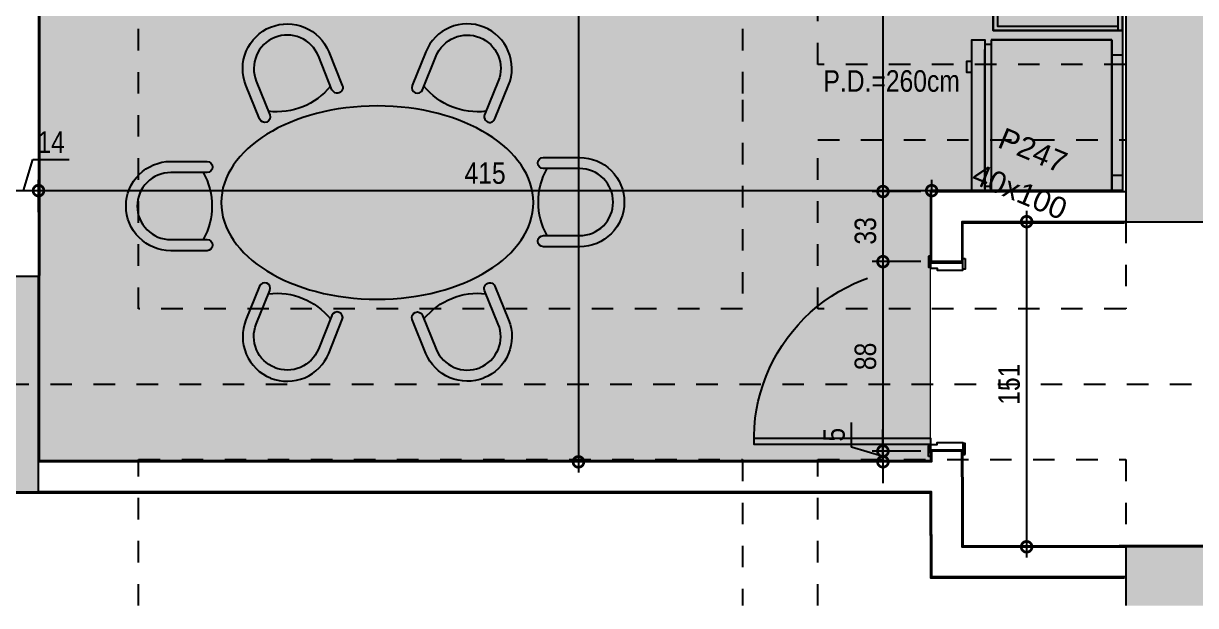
# Model space of a CAD drawing. Header units: metres. Extents: x -41 to 570, y -54 to 184.
# Drawn here: x -30.82 to -25.38, y -54.23 to -51.53 of the extents above; entities that cross this region are included whole.
import ezdxf
from ezdxf.enums import TextEntityAlignment as Align
from ezdxf.xclip import XClip

# ---------------------------------------------------------------- set-up
doc = ezdxf.new("R2010")
doc.units = ezdxf.units.M
doc.header["$XCLIPFRAME"] = 0
for name, pattern in [('DASHEDX2', [1.5, 1, -0.5]), ('ESTILO_TQS_0004', [1.12, 0.5, -0.2, 0.01, -0.2, 0.01, -0.2]), ('PUC$0$DASHEDX2', [1.5, 1, -0.5])]:
    doc.linetypes.add(name, pattern=pattern)
for name, color, linetype in [('1', 232, 'DASHEDX2'), ('12', 232, 'Continuous'), ('205', 232, 'ESTILO_TQS_0004'), ('4', 2, 'Continuous'), ('9', 232, 'Continuous'), ('ARQ-DIM', 2, 'Continuous'), ('ARQ-TXT', 2, 'Continuous'), ('PUC$0$ARQ-ALV ACAB', 4, 'Continuous'), ('PUC$0$ARQ-ALV OSSO', 5, 'Continuous'), ('PUC$0$ARQ-CAX @ 1', 1, 'Continuous'), ('PUC$0$ARQ-HID', 7, 'Continuous'), ('PUC$0$ARQ-MOB', 7, 'Continuous'), ('PUC$0$ARQ-PRJ', 7, 'PUC$0$DASHEDX2')]:
    doc.layers.add(name, color=color, linetype=linetype)
doc.layers.add('PUC$0$ARQ-FORRO', color=9, linetype='Continuous', lineweight=5)
doc.styles.add('Adesa', font='ARIALN.TTF')
doc.styles.get("Standard").update_dxf_attribs({"font": 'arial.ttf'})
doc.dimstyles.new('ADESA 1-0050', dxfattribs={"dimtxt": 0.1, "dimasz": 0.1, "dimexe": 0.05, "dimexo": 0.05, "dimgap": 0.03, "dimtad": 1, "dimdec": 1, "dimlfac": 100, "dimzin": 12, "dimtxsty": 'Adesa', "dimblk": 'DOTSMALL', "dimcen": 1, "dimdle": 0.05, "dimclrd": 1, "dimclre": 1, "dimclrt": 256, "dimazin": 3, "dimtm": 1e-09, "dimtfac": 1, "dimtdec": 1, "dimtmove": 1, "dimatfit": 0, "dimldrblk": 'DOTSMALL', "dimfxl": 0.8, "dimtvp": 2, "dimtolj": 1, "dimtzin": 0, "dimarcsym": 0})

# ---------------------------------------------------------------- blocks, each defined once
blk = doc.blocks.new('PUC$0$00002ITA-AIT-PR-008-BSE-PLA-TIP-R00$0$Cuba 1')
blk.add_line((0.205, 0.305), (0.205, 0.04))
for points in [[(0.165, 0, 0.414214), (0.205, 0.04), (0.205, 0.305, 0.414214), (0.165, 0.345), (-0.165, 0.345, 0.414214), (-0.205, 0.305), (-0.205, 0.04, 0.414214), (-0.165, 0)], [(-0.165, 0.02), (0.165, 0.02, 0.414214), (0.185, 0.04), (0.185, 0.305, 0.414214), (0.165, 0.325), (-0.165, 0.325, 0.414214), (-0.185, 0.305), (-0.185, 0.04, 0.414214)]]:
    blk.add_lwpolyline(points, format="xyb", close=True)
for radius in [0.0337, 0.0237]:
    blk.add_circle((0, 0.1725), radius)
blk = doc.blocks.new('*U3397')
at = {"linetype": 'Continuous'}
blk.add_lwpolyline([(0, 0), (0, 0.6), (-1.2, 0.6), (-1.2, 0)], dxfattribs=at)
at = {"lineweight": -2}
for points in [[(-1.2, 0), (-1.2, 0.6), (0, 0.6), (0, 0)], [(-1.18, 0.02), (-1.18, 0.58), (-0.02, 0.58), (-0.02, 0.02)], [(0, 0.02), (-1.2, 0.02)], [(0, 0), (-1.2, 0)]]:
    blk.add_lwpolyline(points, dxfattribs=at)
at = {"lineweight": -2, "extrusion": (0, 0, -1), "zscale": -1, "rotation": 180}
blk.add_blockref('PUC$0$00002ITA-AIT-PR-008-BSE-PLA-TIP-R00$0$Cuba 1', (0.4, 0.4475), dxfattribs=at)
blk = doc.blocks.new('*U3365')
for points in [[(0, 0), (0, 0.82), (-0.03, 0.82), (-0.03, 0)], [(-0.875, 0.01), (-0.825, 0.01), (-0.825, 0), (-0.875, 0)], [(0.055, 0.01), (0.005, 0.01), (0.005, 0), (0.055, 0)], [(-0.865, -0.16), (-0.815, -0.16), (-0.815, -0.15), (-0.865, -0.15)], [(0.045, -0.16), (-0.005, -0.16), (-0.005, -0.15), (0.045, -0.15)]]:
    blk.add_lwpolyline(points, close=True)
for points in [[(-0.86, 0), (-0.82, 0), (-0.82, -0.03), (-0.81, -0.03), (-0.81, -0.15), (-0.845, -0.15), (-0.845, 0)], [(0.04, 0), (0, 0), (0, -0.03), (-0.01, -0.03), (-0.01, -0.15), (0.025, -0.15), (0.025, 0)]]:
    blk.add_lwpolyline(points)
at = {"layer": 'PUC$0$ARQ-PRJ'}
blk.add_arc((-0.0237, 0.0237), 0.7967, 88.2986, 181.7014, dxfattribs=at)
blk = doc.blocks.new('PUC$0$planta tipo 5 puc')
at = {"layer": 'PUC$0$ARQ-ALV ACAB', "elevation": 0}
for points in [[(-35.8267, 0.29), (-35.8267, -2.305), (-34.9354, -2.305), (-34.9354, -2.6405), (-35.0854, -2.6405), (-35.0854, -2.455), (-35.8367, -2.455)], [(-30.6367, -2.69), (-30.6367, -1.035), (-29.7951, -1.035), (-29.7951, -0.875), (-30.7967, -0.875), (-30.7967, -2.7)], [(-30.7967, -3.56), (-30.7967, -2.705), (-30.7967, -2.7), (-30.7967, -2.7)], [(-35.0854, -3.6355), (-35.0854, -3.5105), (-34.9354, -3.5105), (-34.9354, -3.56), (-30.7967, -3.56), (-34.9354, -3.56)]]:
    blk.add_lwpolyline(points, dxfattribs=at)
at = {"layer": 'PUC$0$ARQ-ALV ACAB'}
for points in [[(-35.8366, -4.1048), (-34.9363, -4.1048), (-34.9354, -3.71), (-30.4367, -3.71), (-30.4367, -3.275), (-25.1717, -3.275)], [(-35.0854, -3.6363), (-35.0854, -3.9548), (-35.8416, -3.9548)]]:
    blk.add_lwpolyline(points, dxfattribs=at)
at = {"layer": 'PUC$0$ARQ-ALV ACAB', "elevation": 0}
blk.add_lwpolyline([(-30.7967, -3.56), (-30.7967, -3.56)], close=True, dxfattribs=at)
at = {"layer": 'PUC$0$ARQ-ALV OSSO', "elevation": 0}
for points in [[(-30.6517, -2.705), (-30.6517, -1.02), (-29.8001, -1.02), (-29.8001, -0.88), (-30.7917, -0.88), (-30.7917, -2.705)], [(-35.8417, -2.45), (-35.0804, -2.45), (-35.0804, -2.6355), (-34.9404, -2.6355), (-34.9404, -2.31), (-35.8417, -2.31)], [(-35.0804, -3.6355), (-35.0804, -3.5155), (-34.9404, -3.5155), (-34.9404, -3.565), (-30.7917, -3.565)], [(-35.0804, -3.6355), (-35.0804, -3.5155), (-34.9404, -3.5155), (-34.9404, -3.565), (-30.7917, -3.565)]]:
    blk.add_lwpolyline(points, dxfattribs=at)
at = {"layer": 'PUC$0$ARQ-ALV OSSO'}
for points in [[(-35.0804, -3.6363), (-35.0804, -3.9598), (-35.8416, -3.9598)], [(-35.8416, -4.0998), (-34.9413, -4.0998), (-34.9404, -3.705), (-30.7889, -3.705)]]:
    blk.add_lwpolyline(points, dxfattribs=at)
at = {"layer": 'PUC$0$ARQ-CAX @ 1', "rotation": 270}
blk.add_blockref('*U3365', (-34.9354, -3.4855, 0), dxfattribs=at)
at = {"layer": 'PUC$0$ARQ-HID', "extrusion": (0, 0, -1), "xscale": -1.000000000000007, "zscale": -1.000000000000007, "rotation": 90}
blk.add_blockref('*U3397', (35.8267, -1.562, 0), dxfattribs=at)
blk = doc.blocks.new('PUC$0$pl forro 5')
at = {"layer": 'PUC$0$ARQ-FORRO'}
h = blk.add_hatch(color=256, dxfattribs=at)
h.dxf.hatch_style = 1
h.paths.add_polyline_path([(1.9738, -0.9358), (5.03, -0.9358), (5.03, 3.85), (0.8912, 3.85), (0.8912, 2.595), (0, 2.595), (0, 0), (1.8238, 0), (1.8238, 0.9672), (1.9738, 0.9672)])
at = {"layer": 'PUC$0$ARQ-FORRO', "elevation": 0}
blk.add_lwpolyline([(1.9738, -0.9358), (5.03, -0.9358), (5.03, 3.85), (0.8912, 3.85), (0.8912, 2.595), (0, 2.595), (0, 0), (1.8238, 0), (1.8238, 0.9672), (1.9738, 0.9672)], close=True, dxfattribs=at)
blk = doc.blocks.new('PUC$0$GELADEIRA')
for p, q in [((-0.7, 0.7092), (-0.7, 0.15)), ((-0.7, 0.7092), (0, 0.7092)), ((-0.7, 0.15), (-0.7, 0.7092)), ((-0.7, 0.15), (-0.7, 0.7092)), ((-0.0098, 0.7392), (-0.6547, 0.7392)), ((-0.055, 0.7391), (-0.0098, 0.7392)), ((-0.0098, 0.7392), (-0.055, 0.7391)), ((0, 0.7092), (-0.055, 0.7092)), ((-0.055, 0.7092), (0, 0.7092)), ((0, 0.15), (0, 0.7092)), ((0, 0.7092), (0, 0.15)), ((0, 0.7092), (0, 0.15)), ((-0.7, 0.15), (0, 0.15)), ((0, 0.15), (-0.7, 0.15)), ((0, 0.15), (-0.7, 0.15))]:
    blk.add_line(p, q)
for points in [[(-0.6, 0.8), (-0.6, 0.824), (-0.55, 0.824), (-0.55, 0.8)], [(-0.68, 0.7392), (-0.68, 0.7092)], [(-0.02, 0.7392), (-0.02, 0.7092)], [(-0.63, 0.15), (-0.63, 0.1), (-0.07, 0.1), (-0.07, 0.15)]]:
    blk.add_lwpolyline(points)
blk.add_lwpolyline([(0, 0.7392), (0, 0.8), (-0.7, 0.8), (-0.7, 0.7392)], close=True)
blk = doc.blocks.new('PUC$0$mobiliariop35')
for points in [[(-0.1534, 0.9402, -0.414214), (0.0019, 1.0956), (0.0022, 1.0956, -0.414214), (0.1576, 0.9402), (0.1576, 0.7714, 1), (0.2094, 0.7714), (0.2094, 0.9402, 0.414214), (0.0022, 1.1474), (0.0019, 1.1474, 0.414214), (-0.2052, 0.9402), (-0.2052, 0.7714, 1), (-0.1534, 0.7714)], [(-0.6809, 0.2737, -0.414214), (-0.7668, 0.476), (-0.7666, 0.4762, -0.414214), (-0.5644, 0.5621), (-0.4078, 0.4988, 1), (-0.3884, 0.5468), (-0.545, 0.6101, 0.414214), (-0.8147, 0.4956), (-0.8148, 0.4954, 0.414214), (-0.7003, 0.2257), (-0.5437, 0.1624, 1), (-0.5243, 0.2105)], [(0.6809, 0.2737, 0.414214), (0.7668, 0.476), (0.7666, 0.4762, 0.414214), (0.5644, 0.5621), (0.4078, 0.4988, -1), (0.3884, 0.5468), (0.545, 0.6101, -0.414214), (0.8147, 0.4956), (0.8148, 0.4954, -0.414214), (0.7003, 0.2257), (0.5437, 0.1624, -1), (0.5243, 0.2105)], [(-0.6809, -0.2737, 0.414214), (-0.7668, -0.476), (-0.7666, -0.4762, 0.414214), (-0.5644, -0.5621), (-0.4078, -0.4988, -1), (-0.3884, -0.5468), (-0.545, -0.6101, -0.414214), (-0.8147, -0.4956), (-0.8148, -0.4954, -0.414214), (-0.7003, -0.2257), (-0.5437, -0.1624, -1), (-0.5243, -0.2105)], [(0.6809, -0.2737, -0.414214), (0.7668, -0.476), (0.7666, -0.4762, -0.414214), (0.5644, -0.5621), (0.4078, -0.4988, 1), (0.3884, -0.5468), (0.545, -0.6101, 0.414214), (0.8147, -0.4956), (0.8148, -0.4954, 0.414214), (0.7003, -0.2257), (0.5437, -0.1624, 1), (0.5243, -0.2105)], [(0.1392, -0.9597, -0.414214), (-0.0161, -1.1151), (-0.0164, -1.1151, -0.414214), (-0.1718, -0.9597), (-0.1718, -0.7909, 1), (-0.2236, -0.7909), (-0.2236, -0.9597, 0.414214), (-0.0164, -1.1669), (-0.0161, -1.1669, 0.414214), (0.191, -0.9597), (0.191, -0.7909, 1), (0.1392, -0.7909)]]:
    blk.add_lwpolyline(points, format="xyb", close=True)
for centre, start, end in [((0.0021, 1.0704), 241.1034, 298.8966), ((-0.7433, 0.4667), 309.1034, 6.8966), ((0.7433, 0.4667), 173.1034, 230.8966), ((-0.7433, -0.4667), 353.1034, 50.8966), ((0.7433, -0.4667), 129.1034, 186.8966), ((-0.0163, -1.0899), 61.1034, 118.8966)]:
    blk.add_arc(centre, 0.3218, start, end)
at = {"linetype": 'Continuous'}
blk.add_ellipse((0, 0), major_axis=(0, 0.725), ratio=0.619048, dxfattribs=at)
blk = doc.blocks.new('PUC$0$layout opção 5')
at = {"layer": 'PUC$0$ARQ-MOB', "xscale": -1}
for name, p, rotation in [('PUC$0$mobiliariop35', (-7.1886, 4.9463), 90), ('PUC$0$GELADEIRA', (-10.75, 4.8905, 0), 270)]:
    blk.add_blockref(name, p, dxfattribs=dict(at, rotation=rotation))
blk = doc.blocks.new('PUC')
at = {"layer": 'PUC$0$ARQ-ALV ACAB', "elevation": 0}
blk.add_lwpolyline([(5.2767, 53.9549), (25.731, 53.9549)], dxfattribs=at)
at = {"layer": 'PUC$0$ARQ-ALV OSSO', "elevation": 0}
blk.add_lwpolyline([(5.3924, 53.9598), (25.3809, 53.9599)], dxfattribs=at)
at = {"layer": 'PUC$0$ARQ-FORRO'}
blk.add_blockref('PUC$0$pl forro 5', (25.715, 49.7101, 0), dxfattribs=at)
at = {"layer": 'PUC$0$ARQ-HID', "xscale": -1, "rotation": 180}
blk.add_blockref('PUC$0$planta tipo 5 puc', (61.5417, 50.0001, 0), dxfattribs=at)
at = {"layer": 'PUC$0$ARQ-MOB'}
blk.add_blockref('PUC$0$layout opção 5', (36.365, 47.4149, 0), dxfattribs=at)
blk = doc.blocks.new('_DotSmall')
at = {"color": 0, "linetype": 'ByBlock', "const_width": 0.5}
blk.add_lwpolyline([(-0.0625, 0, 1), (0.0625, 0, 1)], format="xyb", close=True, dxfattribs=at)
blk = doc.blocks.new('*D468')
at = {"layer": 'ARQ-DIM', "color": 1, "lineweight": -2, "transparency": 16777216}
for p, q in [((-30.82, -52.3059), (-30.7764, -52.1607)), ((-30.7764, -52.1607), (-30.6069, -52.1607)), ((-30.89, -52.4058), (-30.89, -52.2559)), ((-30.75, -52.4058), (-30.75, -52.2559)), ((-30.89, -52.3059), (-30.99, -52.3059)), ((-30.89, -52.3059), (-30.75, -52.3059)), ((-30.89, -52.3059), (-30.75, -52.3059)), ((-30.75, -52.3059), (-30.65, -52.3059))]:
    blk.add_line(p, q, dxfattribs=at)
at = {"layer": 'Defpoints', "color": 0, "transparency": 16777216}
for p in [(-30.75, -52.3059), (-30.89, -52.4558, 0), (-30.75, -52.4558, 0)]:
    blk.add_point(p, dxfattribs=at)
at = {"layer": 'ARQ-DIM', "color": 1, "lineweight": -2, "transparency": 16777216, "xscale": 0.1, "yscale": 0.1, "zscale": 0.1}
blk.add_blockref('_DotSmall', (-30.89, -52.3059), dxfattribs=at)
at = {"layer": 'ARQ-DIM', "color": 1, "lineweight": -2, "transparency": 16777216, "xscale": 0.1, "yscale": 0.1, "zscale": 0.1, "rotation": 180}
blk.add_blockref('_DotSmall', (-30.75, -52.3059), dxfattribs=at)
at = {"layer": 'ARQ-DIM', "transparency": 16777216, "insert": (-30.6917, -52.0805), "char_height": 0.1, "attachment_point": 5, "style": 'Adesa'}
blk.add_mtext('\\A1;14', dxfattribs=at)
blk = doc.blocks.new('*D478')
at = {"layer": 'ARQ-DIM', "color": 1, "lineweight": -2, "transparency": 16777216}
for p, q in [((-26.6137, -49.7051), (-26.8776, -49.7051)), ((-26.8276, -49.6551), (-26.8276, -52.36)), ((-26.6512, -52.31), (-26.8776, -52.31))]:
    blk.add_line(p, q, dxfattribs=at)
at = {"layer": 'Defpoints', "color": 0, "transparency": 16777216}
for p in [(-26.5637, -49.7051, -0.0001), (-26.8276, -52.31), (-26.6012, -52.31, 0)]:
    blk.add_point(p, dxfattribs=at)
at = {"layer": 'ARQ-DIM', "color": 1, "lineweight": -2, "transparency": 16777216, "xscale": 0.1, "yscale": 0.1, "zscale": 0.1}
for p, rotation in [((-26.8276, -49.7051), 90), ((-26.8276, -52.31), 270)]:
    blk.add_blockref('_DotSmall', p, dxfattribs=dict(at, rotation=rotation))
at = {"layer": 'ARQ-DIM', "transparency": 16777216, "insert": (-26.9177, -51.0075), "char_height": 0.1, "attachment_point": 5, "rotation": 90, "style": 'Adesa'}
blk.add_mtext('\\A1;260,5', dxfattribs=at)
blk = doc.blocks.new('*D489')
at = {"layer": 'ARQ-DIM', "color": 1, "lineweight": -2, "transparency": 16777216}
for p, q in [((-26.8276, -52.26), (-26.8276, -52.6856)), ((-26.6512, -52.31), (-26.8776, -52.31)), ((-26.6512, -52.6356), (-26.8776, -52.6356))]:
    blk.add_line(p, q, dxfattribs=at)
at = {"layer": 'Defpoints', "color": 0, "transparency": 16777216}
for p in [(-26.6012, -52.31, 0), (-26.8276, -52.6356), (-26.6012, -52.6356, 0)]:
    blk.add_point(p, dxfattribs=at)
at = {"layer": 'ARQ-DIM', "color": 1, "lineweight": -2, "transparency": 16777216, "xscale": 0.1, "yscale": 0.1, "zscale": 0.1}
for p, rotation in [((-26.8276, -52.31), 90), ((-26.8276, -52.6356), 270)]:
    blk.add_blockref('_DotSmall', p, dxfattribs=dict(at, rotation=rotation))
at = {"layer": 'ARQ-DIM', "transparency": 16777216, "insert": (-26.9086, -52.4928), "char_height": 0.1, "attachment_point": 5, "rotation": 90, "style": 'Adesa'}
blk.add_mtext('\\A1;33', dxfattribs=at)
blk = doc.blocks.new('*D490')
at = {"layer": 'ARQ-DIM', "color": 1, "lineweight": -2, "transparency": 16777216}
for p, q in [((-26.8276, -52.5856), (-26.8276, -53.5655)), ((-26.6512, -52.6356), (-26.8776, -52.6356)), ((-26.6545, -53.5155), (-26.8776, -53.5155))]:
    blk.add_line(p, q, dxfattribs=at)
at = {"layer": 'Defpoints', "color": 0, "transparency": 16777216}
for p in [(-26.6012, -52.6356, 0), (-26.8276, -53.5155), (-26.6045, -53.5155, 0)]:
    blk.add_point(p, dxfattribs=at)
at = {"layer": 'ARQ-DIM', "color": 1, "lineweight": -2, "transparency": 16777216, "xscale": 0.1, "yscale": 0.1, "zscale": 0.1}
for p, rotation in [((-26.8276, -52.6356), 90), ((-26.8276, -53.5155), 270)]:
    blk.add_blockref('_DotSmall', p, dxfattribs=dict(at, rotation=rotation))
at = {"layer": 'ARQ-DIM', "transparency": 16777216, "insert": (-26.9086, -53.0756), "char_height": 0.1, "attachment_point": 5, "rotation": 90, "style": 'Adesa'}
blk.add_mtext('\\A1;88', dxfattribs=at)
blk = doc.blocks.new('*D491')
at = {"layer": 'ARQ-DIM', "color": 1, "lineweight": -2, "transparency": 16777216}
for p, q in [((-26.9734, -53.4965), (-26.9734, -53.3822)), ((-26.8276, -53.5155), (-26.8276, -53.4155)), ((-26.8276, -53.5403), (-26.9734, -53.4965)), ((-26.6512, -53.5155), (-26.8776, -53.5155)), ((-26.8276, -53.565), (-26.8276, -53.5155)), ((-26.8276, -53.565), (-26.8276, -53.5155)), ((-26.7295, -53.565), (-26.8776, -53.565)), ((-26.8276, -53.565), (-26.8276, -53.665))]:
    blk.add_line(p, q, dxfattribs=at)
at = {"layer": 'Defpoints', "color": 0, "transparency": 16777216}
for p in [(-26.8276, -53.5155), (-26.6012, -53.5155, 0), (-26.6795, -53.565, 0)]:
    blk.add_point(p, dxfattribs=at)
at = {"layer": 'ARQ-DIM', "color": 1, "lineweight": -2, "transparency": 16777216, "xscale": 0.1, "yscale": 0.1, "zscale": 0.1}
for p, rotation in [((-26.8276, -53.5155), 270), ((-26.8276, -53.565), 90)]:
    blk.add_blockref('_DotSmall', p, dxfattribs=dict(at, rotation=rotation))
at = {"layer": 'ARQ-DIM', "transparency": 16777216, "insert": (-27.0543, -53.4394), "char_height": 0.1, "attachment_point": 5, "rotation": 90, "style": 'Adesa'}
blk.add_mtext('\\A1;5', dxfattribs=at)
blk = doc.blocks.new('*D492')
at = {"layer": 'ARQ-DIM', "color": 1, "lineweight": -2, "transparency": 16777216}
for p, q in [((-30.75, -52.4058), (-30.75, -52.2559)), ((-26.6012, -52.3), (-26.6012, -52.2559)), ((-30.8, -52.3059), (-26.5512, -52.3059))]:
    blk.add_line(p, q, dxfattribs=at)
at = {"layer": 'Defpoints', "color": 0, "transparency": 16777216}
for p in [(-26.6012, -52.3059), (-26.6012, -52.35, 0), (-30.75, -52.4558, 0)]:
    blk.add_point(p, dxfattribs=at)
at = {"layer": 'ARQ-DIM', "color": 1, "lineweight": -2, "transparency": 16777216, "xscale": 0.1, "yscale": 0.1, "zscale": 0.1, "rotation": 180}
blk.add_blockref('_DotSmall', (-30.75, -52.3059), dxfattribs=at)
at = {"layer": 'ARQ-DIM', "color": 1, "lineweight": -2, "transparency": 16777216, "xscale": 0.1, "yscale": 0.1, "zscale": 0.1}
blk.add_blockref('_DotSmall', (-26.6012, -52.3059), dxfattribs=at)
at = {"layer": 'ARQ-DIM', "transparency": 16777216, "insert": (-28.6756, -52.2249), "char_height": 0.1, "attachment_point": 5, "style": 'Adesa'}
blk.add_mtext('\\A1;415', dxfattribs=at)
blk = doc.blocks.new('*D552')
at = {"layer": 'ARQ-DIM', "color": 1, "lineweight": -2, "transparency": 16777216}
for p, q in [((-28.242, -48.7192), (-28.242, -53.6155)), ((-28.1818, -48.7692), (-28.292, -48.7692)), ((-28.1818, -53.5655), (-28.292, -53.5655))]:
    blk.add_line(p, q, dxfattribs=at)
at = {"layer": 'Defpoints', "color": 0, "transparency": 16777216}
for p in [(-28.1318, -48.7692), (-28.242, -53.5655), (-28.1318, -53.5655, 0)]:
    blk.add_point(p, dxfattribs=at)
at = {"layer": 'ARQ-DIM', "color": 1, "lineweight": -2, "transparency": 16777216, "xscale": 0.1, "yscale": 0.1, "zscale": 0.1}
for p, rotation in [((-28.242, -48.7692), 90), ((-28.242, -53.5655), 270)]:
    blk.add_blockref('_DotSmall', p, dxfattribs=dict(at, rotation=rotation))
at = {"layer": 'ARQ-DIM', "transparency": 16777216, "insert": (-28.3231, -51.1674), "char_height": 0.1, "attachment_point": 5, "rotation": 90, "style": 'Adesa'}
blk.add_mtext('\\A1;480', dxfattribs=at)
blk = doc.blocks.new('*D585')
at = {"layer": 'ARQ-DIM', "color": 1, "lineweight": -2, "transparency": 16777216}
for p, q in [((-26.1602, -52.4), (-26.1602, -54.0099)), ((-26.4112, -52.45), (-26.1102, -52.45)), ((-26.2474, -53.9599), (-26.1102, -53.9599))]:
    blk.add_line(p, q, dxfattribs=at)
at = {"layer": 'Defpoints', "color": 0, "transparency": 16777216}
for p in [(-26.4612, -52.45, 0), (-26.2974, -53.9599, 0), (-26.1602, -53.9599)]:
    blk.add_point(p, dxfattribs=at)
at = {"layer": 'ARQ-DIM', "color": 1, "lineweight": -2, "transparency": 16777216, "xscale": 0.1, "yscale": 0.1, "zscale": 0.1}
for p, rotation in [((-26.1602, -52.45), 90), ((-26.1602, -53.9599), 270)]:
    blk.add_blockref('_DotSmall', p, dxfattribs=dict(at, rotation=rotation))
at = {"layer": 'ARQ-DIM', "transparency": 16777216, "insert": (-26.2413, -53.2049), "char_height": 0.1, "attachment_point": 5, "rotation": 90, "style": 'Adesa'}
blk.add_mtext('\\A1;151', dxfattribs=at)
blk = doc.blocks.new('est-lo-08-6sa-r00')
at = {"layer": '4'}
h = blk.add_hatch(color=8, dxfattribs=at)
h.dxf.hatch_style = 1
h.paths.add_polyline_path([(72.453596, -775.948263), (89.987707, -768.630138), (31.827874, -629.280097), (14.293763, -636.598222)], flags=17)
h.paths.add_polyline_path([(-113.904934, -1069.376461), (37.44213, -1006.209491), (30.123852, -988.675012), (-103.689101, -1044.523858), (-278.930329, -624.648636), (-286.248454, -607.114525), (-286.248475, -607.114534), (-307.05579, -557.260535), (-324.58988, -564.57865)])
h.paths.add_polyline_path([(-3206.956631, -1758.910157), (-3258.953832, -1634.325684), (-3291.25351, -1647.80644), (-3239.256309, -1772.390913)])
h.paths.add_polyline_path([(-2993.189754, -2271.092218), (-3020.151167, -2206.492821), (-3034.916841, -2212.655496), (-3140.452498, -1959.793707), (-3125.686931, -1953.631076), (-3148.796798, -1898.260198), (-3181.096477, -1911.740954), (-3025.489432, -2284.572974)])
h.paths.add_polyline_path([(-2947.092821, -1013.293024), (-2914.793142, -999.812268), (-2953.309588, -907.527473), (-2985.609266, -921.008229)])
h.paths.add_polyline_path([(-2727.356492, -1539.777801), (-2695.056814, -1526.297045), (-2733.573259, -1434.01225), (-2765.872938, -1447.493006)])
h.paths.add_polyline_path([(2122.48851, 465.414809), (2070.491309, 589.999283), (2038.191631, 576.518527), (2090.188832, 451.934053)])
h.paths.add_polyline_path([(2012.331384, 729.349548), (1857.495359, 1100.334221), (1825.19568, 1086.853465), (1852.1572, 1022.254111), (1866.922767, 1028.416743), (1971.687405, 777.4023), (1956.921838, 771.239669), (1980.031705, 715.868792)])
h.paths.add_polyline_path([(2336.253806, -46.763456), (2180.644029, 326.07511), (2148.34435, 312.594354), (2171.454218, 257.223477), (2186.219785, 263.386109), (2291.758175, 10.517772), (2276.992608, 4.355141), (2303.954128, -60.244212)])
h.paths.add_polyline_path([(-385.517235, -426.387329), (-595.433068, 76.567703), (-627.732746, 63.086948), (-600.771226, -1.512406), (-586.005659, 4.650226), (-426.161214, -378.334576), (-440.926781, -384.497208), (-417.816914, -439.868085)])
h.paths.add_polyline_path([(-83.249658, 290.335142), (-592.661728, 77.724364), (-382.747194, -425.227558), (-365.213083, -417.909434), (-567.809492, 67.508377), (-108.231212, 259.320275), (-7.318125, 17.534111), (-242.644353, -80.682824), (-140.96112, -324.314257), (-70.363251, -294.849176), (-77.681376, -277.315065), (-130.745133, -299.462021), (-217.792117, -90.898811), (0, 0), (87.04691, -208.563033), (33.983152, -230.709989), (41.301277, -248.2441), (126.664713, -212.616388), (103.554846, -157.245511), (88.789278, -163.408142), (-71.053705, 219.573157), (-56.288138, 225.735788)])
h.paths.add_polyline_path([(395.505667, -856.765828), (368.544148, -792.166475), (353.77858, -798.329106), (193.165052, -413.501599), (207.93062, -407.338968), (184.820752, -351.968091), (-61.579651, -454.806999), (-28.452664, -534.169213), (-10.918528, -526.85106), (-36.727415, -465.022986), (159.839199, -382.982958), (355.887864, -852.712473), (159.32125, -934.752501), (132.748402, -871.073625), (115.214297, -878.391765), (141.787139, -942.070626), (123.33018, -949.773915), (130.648305, -967.308026)])
h.paths.add_polyline_path([(-2506.849069, -2068.110104), (-2474.549391, -2054.629348), (-2513.065836, -1962.344553), (-2545.365515, -1975.825309)])
h.paths.add_polyline_path([(-2448.754924, -805.304224), (-2411.841008, -789.897642), (-2450.357453, -697.612846), (-2487.27137, -713.019428)])
h.paths.add_polyline_path([(-2277.356152, -1215.972989), (-2240.442235, -1200.566407), (-2278.958681, -1108.281611), (-2315.872597, -1123.688193)])
h.paths.add_polyline_path([(-2180.680405, -1447.606534), (-2143.766489, -1432.199951), (-2182.282934, -1339.915156), (-2219.196851, -1355.321738)])
h.paths.add_polyline_path([(-2008.511897, -1860.11957), (-1971.59798, -1844.712987), (-2010.114425, -1752.428192), (-2047.028342, -1767.834774)])
h.paths.add_polyline_path([(-1950.417031, -597.315415), (-1918.117353, -583.834659), (-1956.633798, -491.549864), (-1988.933477, -505.03062)])
h.paths.add_polyline_path([(-1779.018259, -1007.98418), (-1746.71858, -994.503424), (-1785.235026, -902.218629), (-1817.534704, -915.699385)])
h.paths.add_polyline_path([(-1682.342513, -1239.617725), (-1650.042834, -1226.136969), (-1688.559279, -1133.852174), (-1720.858958, -1147.33293)])
h.paths.add_polyline_path([(-1510.174004, -1652.130761), (-1477.874325, -1638.650005), (-1516.390771, -1546.36521), (-1548.690449, -1559.845966)])
h.paths.add_polyline_path([(-1456.693377, -391.252433), (-1424.393698, -377.771677), (-1462.910144, -285.486882), (-1495.209822, -298.967638)])
h.paths.add_polyline_path([(-1285.294604, -801.921198), (-1252.994926, -788.440442), (-1291.511371, -696.155647), (-1323.811049, -709.636403)])
h.paths.add_polyline_path([(-1188.618858, -1033.554743), (-1156.319179, -1020.073987), (-1194.835625, -927.789192), (-1227.135303, -941.269948)])
h.paths.add_polyline_path([(-1016.450349, -1446.067779), (-984.15067, -1432.587023), (-1022.667116, -1340.302228), (-1054.966794, -1353.782984)])
h.paths.add_polyline_path([(-962.969722, -185.189451), (-930.670043, -171.708695), (-969.186489, -79.4239), (-1001.486167, -92.904656)])
h.paths.add_polyline_path([(-791.570949, -595.858216), (-759.271271, -582.37746), (-797.787716, -490.092665), (-830.087394, -503.573421)])
h.paths.add_polyline_path([(-694.895203, -827.491761), (-662.595524, -814.011005), (-701.11197, -721.72621), (-733.411648, -735.206966)])
h.paths.add_polyline_path([(-522.726694, -1240.004797), (-490.427016, -1226.524041), (-528.943461, -1134.239246), (-561.243139, -1147.720002)])
h.paths.add_polyline_path([(1351.53574, 780.804163), (1383.835419, 794.284919), (1345.318973, 886.569714), (1313.019295, 873.088958)])
h.paths.add_polyline_path([(353.014255, 364.056225), (385.313934, 377.536981), (346.797488, 469.821776), (314.49781, 456.341021)])
h.paths.add_polyline_path([(848.583606, 570.889536), (885.497522, 586.296119), (846.981077, 678.580914), (810.067161, 663.174332)])
h.paths.add_polyline_path([(524.412013, -46.610109), (556.711692, -33.129353), (518.195247, 59.155442), (485.895568, 45.674686)])
h.paths.add_polyline_path([(1019.981364, 160.223202), (1056.895281, 175.629784), (1018.378835, 267.91458), (981.464919, 252.507997)])
h.paths.add_polyline_path([(621.088297, -278.244942), (653.387976, -264.764186), (614.87153, -172.479391), (582.571852, -185.960147)])
h.paths.add_polyline_path([(1116.657648, -71.411631), (1153.571565, -56.005049), (1115.055119, 36.279746), (1078.141203, 20.873164)])
h.paths.add_polyline_path([(1571.272069, 254.319386), (1603.571747, 267.800142), (1565.055302, 360.084937), (1532.755624, 346.604181)])
h.paths.add_polyline_path([(793.256806, -690.757979), (825.556485, -677.277223), (787.040039, -584.992428), (754.740361, -598.473183)])
h.paths.add_polyline_path([(1288.825976, -483.924234), (1325.739893, -468.517652), (1287.223447, -376.232856), (1250.309531, -391.639439)])
h.paths.add_polyline_path([(1791.777927, -274.009167), (1824.077605, -260.528411), (1785.56116, -168.243616), (1753.261481, -181.724371)])
h.paths.add_polyline_path([(-3349.413449, -1508.456443), (-3317.113664, -1494.975643), (-3340.223531, -1439.604766), (-3354.989097, -1445.767396), (-3459.75382, -1194.75275), (-3444.988254, -1188.590119), (-3471.949774, -1123.990766), (-3504.249559, -1137.471566)])
h.paths.add_polyline_path([(-359.658373, -579.215013), (-336.548603, -634.585903), (-321.782404, -628.423035), (-161.169457, -1013.250898), (-175.934676, -1019.413357), (-148.973267, -1084.012692), (-116.674634, -1070.532432), (-327.358782, -565.734293), (-359.65846, -579.215049)])
at = {"layer": '1'}
for p, q in [((-2437.460745, -1203.609254), (-2529.514209, -983.050607)), ((-2305.502596, -1148.534544), (-2437.460745, -1203.609254)), ((-2423.97999, -1235.908932), (-2292.02184, -1180.834222)), ((-2393.715729, -1308.421636), (-2423.97999, -1235.908932))]:
    blk.add_line(p, q, dxfattribs=at)
for points in [[(-2568.554267, -980.381524), (-2463.405658, -1232.315932)], [(-2684.879119, -1429.943052), (-2828.737305, -1085.261072)], [(-2277.356141, -1215.973004), (-2261.757578, -1253.346926)], [(-2463.405658, -1232.315932), (-2426.015408, -1321.902392)], [(-2261.757578, -1253.346926), (-2393.715729, -1308.421636)], [(-2426.015408, -1321.902392), (-2684.879119, -1429.943052)], [(-2366.754217, -1373.020993), (-2234.796059, -1317.94628)], [(-2234.796059, -1317.94628), (-2219.196309, -1355.323046)], [(-2336.519538, -1445.46282), (-2366.754217, -1373.020993)], [(-2657.917615, -1494.542412), (-2399.053896, -1386.50175)], [(-2399.053895, -1386.501749), (-2361.722323, -1475.947618)], [(-2514.058545, -1839.226507), (-2657.917615, -1494.542412)]]:
    blk.add_lwpolyline(points, dxfattribs=at)
at = {"layer": '205'}
blk.add_line((-3429.010899, -1778.446548), (2212.80602, 576.256213), dxfattribs=at)
at = {"layer": '4', "linetype": 'Continuous'}
for points in [[(-2277.356152, -1215.972989), (-2240.442235, -1200.566407), (-2278.958681, -1108.281611), (-2315.872597, -1123.688193), (-2277.356152, -1215.972989)], [(-2180.680405, -1447.606534), (-2143.766489, -1432.199951), (-2182.282934, -1339.915156), (-2219.196851, -1355.321738), (-2180.680405, -1447.606534)], [(-2727.356492, -1539.777801), (-2695.056814, -1526.297045), (-2733.573259, -1434.01225), (-2765.872938, -1447.493006), (-2727.356492, -1539.777801)]]:
    blk.add_lwpolyline(points, dxfattribs=at)
at = {"layer": '12', "linetype": 'Continuous'}
blk.add_text('40x100', height=10, dxfattribs=at).set_placement((-2351.069051, -1226.981558))
at = {"layer": '9', "linetype": 'Continuous'}
blk.add_text('P247', height=10, dxfattribs=at).set_placement((-2346.183398, -1207.00725))

msp = doc.modelspace()

# ---------------------------------------------------------------- block references
at = {"rotation": 180}
msp.add_blockref('PUC', (0, 0), dxfattribs=at)
at = {"linetype": 'Continuous'}
ref = msp.add_blockref('est-lo-08-6sa-r00', (0, -50), dxfattribs=dict(at, xscale=0.01, yscale=0.01, zscale=0.01, rotation=337.346050855639))
XClip(ref).set_block_clipping_path([(-3617.8293247107, -1968.6238684088), (2309.2219967837, 505.1199023612), (1831.3677091607, 1650.0512895176), (-4095.6836123336, -823.6924812524)])

# ---------------------------------------------------------------- texts
at = {"layer": 'ARQ-TXT', "style": 'Adesa'}
msp.add_text('P.D.=260cm', height=0.1, dxfattribs=at).set_placement((-26.7871, -51.7965, 0), align=Align.MIDDLE)

# ---------------------------------------------------------------- dimensions: what is measured, and where the dimension line sits
at = {"layer": 'ARQ-DIM'}
for base, p1, p2, picture, middle in [((-28.242, -53.5655), (-28.1318, -48.7692), (-28.1318, -53.5655, 0), '*D552', (-28.3231, -51.1674)), ((-26.1602, -53.9599), (-26.4612, -52.45, 0), (-26.2974, -53.9599, 0), '*D585', (-26.2413, -53.2049)), ((-26.8276, -53.5155), (-26.6795, -53.565, 0), (-26.6012, -53.5155, 0), '*D491', (-27.0543, -53.4665))]:
    dim = msp.add_linear_dim(base=base, p1=p1, p2=p2, angle=90, dimstyle='ADESA 1-0050', override={"dimdec": 0}, dxfattribs=at)
    dim.commit()
    dim.dimension.update_dxf_attribs({"geometry": picture, "text_midpoint": middle})
for base, p1, p2, picture, middle in [((-26.8276, -52.31), (-26.5637, -49.7051, -0.0001), (-26.6012, -52.31, 0), '*D478', (-26.9177, -51.0075)), ((-26.8276, -53.5155), (-26.6012, -52.6356, 0), (-26.6045, -53.5155, 0), '*D490', (-26.9086, -53.0756))]:
    dim = msp.add_linear_dim(base=base, p1=p1, p2=p2, angle=90, dimstyle='ADESA 1-0050', dxfattribs=at)
    dim.commit()
    dim.dimension.update_dxf_attribs({"geometry": picture, "text_midpoint": middle})
dim = msp.add_linear_dim(base=(-30.75, -52.3059, 0), p1=(-30.89, -52.4558, 0), p2=(-30.75, -52.4558, 0), dimstyle='ADESA 1-0050', dxfattribs=at)
dim.commit()
dim.dimension.update_dxf_attribs({"geometry": '*D468', "text_midpoint": (-30.7464, -52.0805, 0)})
dim = msp.add_linear_dim(base=(-26.6012, -52.3059), p1=(-30.75, -52.4558, 0), p2=(-26.6012, -52.35, 0), dimstyle='ADESA 1-0050', override={"dimdec": 0}, dxfattribs=at)
dim.commit()
dim.dimension.update_dxf_attribs({"geometry": '*D492', "text_midpoint": (-28.6756, -52.2249)})
dim = msp.add_linear_dim(base=(-26.8276, -52.6356), p1=(-26.6012, -52.31, 0), p2=(-26.6012, -52.6356, 0), angle=90, dimstyle='ADESA 1-0050', override={"dimdec": 0}, dxfattribs=at)
dim.commit()
dim.dimension.update_dxf_attribs({"geometry": '*D489', "text_midpoint": (-26.8276, -52.4928), "dimtype": 160})

doc.saveas('drawing.dxf')
